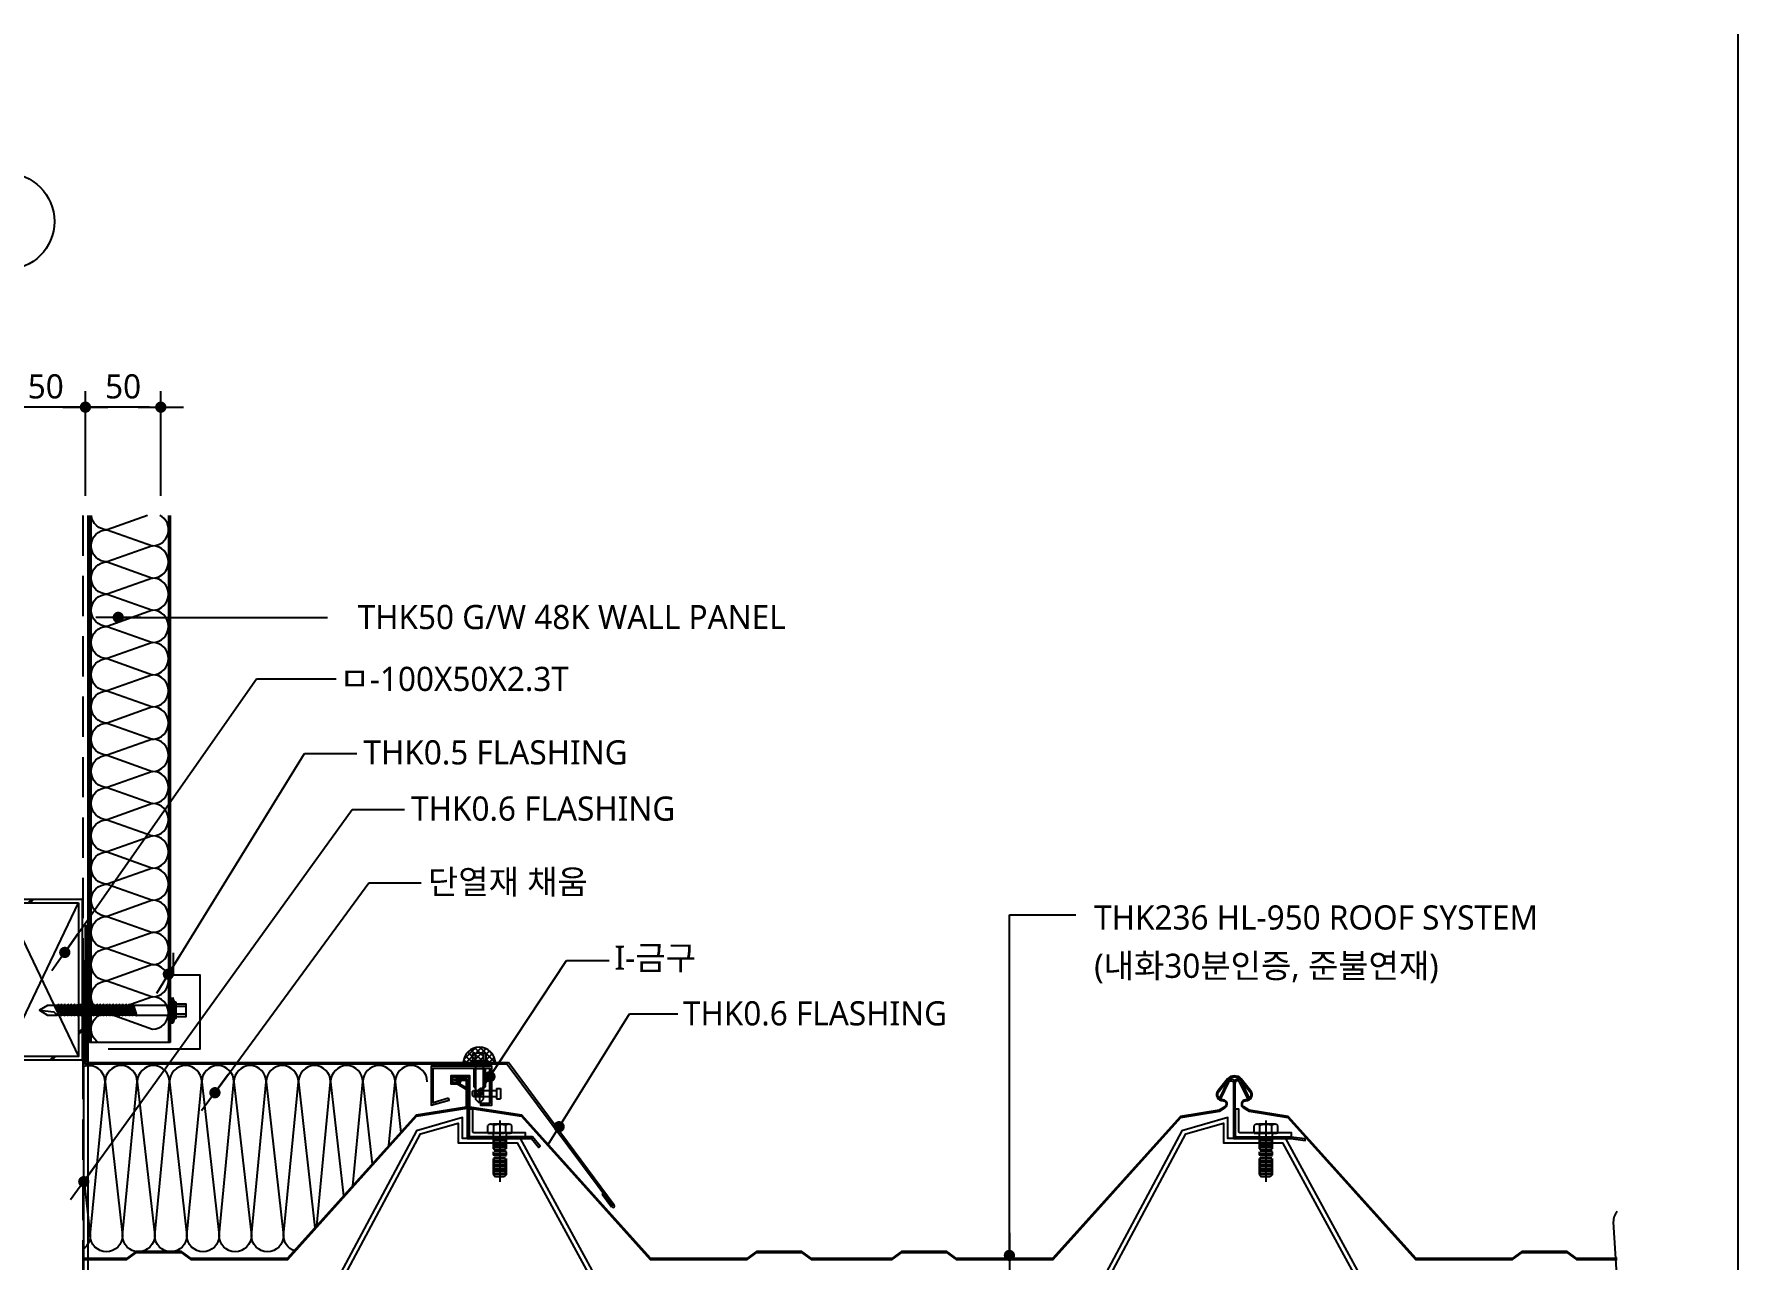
# Model space of a CAD drawing. Header units: millimetres. Extents: x -1365 to 31821, y 84 to 2865.
# Drawn here: x 28646 to 29704, y 2104 to 2865 of the extents above; entities that cross this region are included whole.
import ezdxf
from ezdxf.enums import TextEntityAlignment as Align

# ---------------------------------------------------------------- set-up
doc = ezdxf.new("R2010")
doc.units = ezdxf.units.MM
doc.header["$LTSCALE"] = 10
doc.linetypes.add('CENTER', pattern=[2, 1.25, -0.25, 0.25, -0.25])
doc.linetypes.add('HID', pattern=[0.375, 0.25, -0.125])
doc.layers.get('DEFPOINTS').update_dxf_attribs({"color": 137})
for name, color, linetype in [('0-3', 3, 'Continuous'), ('0-4', 4, 'Continuous'), ('0-8', 8, 'Continuous'), ('1', 7, 'Continuous'), ('11', 11, 'Continuous'), ('2', 1, 'CENTER'), ('2SEC', 2, 'Continuous'), ('3', 3, 'Continuous'), ('6', 6, 'Continuous'), ('[]단열재', 8, 'Continuous'), ('AA-AXIS-BUBL', 3, 'Continuous'), ('AA-DETL-STEL', 7, 'Continuous'), ('AA-ELEV-PCN8', 8, 'Continuous'), ('AA-METAL', 8, 'Continuous'), ('DETL', 8, 'Continuous'), ('DIM', 7, 'Continuous'), ('sash', 10, 'Continuous'), ('steel', 3, 'Continuous'), ('SYM-LEAD', 6, 'Continuous'), ('TEXT', 3, 'Continuous'), ('치수선', 1, 'Continuous')]:
    doc.layers.add(name, color=color, linetype=linetype)
doc.layers.add('SCREW', color=9, linetype='Continuous', lineweight=5)
doc.styles.add('맑은고딕', font='malgun.ttf')
doc.styles.add('스타일1', font='malgun.ttf')
doc.dimstyles.new('GAUN-10', dxfattribs={"dimscale": 10, "dimtxt": 1.5, "dimasz": 0.7, "dimexe": 1, "dimexo": 1, "dimgap": 0.5, "dimtad": 1, "dimdec": 0, "dimzin": 1, "dimdsep": 46, "dimlunit": 6, "dimtxsty": '맑은고딕', "dimblk": 'CJDOT', "dimcen": 0.09, "dimdle": 1, "dimclrd": 256, "dimclre": 256, "dimclrt": 3, "dimadec": 0, "dimazin": 0, "dimtfac": 1, "dimtdec": 0, "dimtix": 1, "dimtmove": 2, "dimatfit": 3, "dimldrblk": 'CJDOT', "dimfxl": 1, "dimtolj": 1, "dimtzin": 1, "dimarcsym": 0})

# ---------------------------------------------------------------- blocks, each defined once
blk = doc.blocks.new('AGFAGFDGDFG')
at = {"layer": 'AA-DETL-STEL'}
for p, q in [((371520.2, -72495), (371517.9, -72492.7)), ((371521.4, -72495), (371519.1, -72492.7)), ((371537.4, -72511.5), (371535.1, -72509.2)), ((371537.4, -72512.7), (371535.1, -72510.4)), ((371439.7, -72525), (371437.4, -72522.7)), ((371439.7, -72526.2), (371437.4, -72523.9)), ((371506.6, -72542.7), (371504.3, -72540.4)), ((371507.9, -72542.7), (371505.6, -72540.4))]:
    blk.add_line(p, q, dxfattribs=at)
blk.add_lwpolyline([(371437.4, -72493.7, -0.414214), (371438.4, -72492.7), (371536.4, -72492.7, -0.414214), (371537.4, -72493.7), (371537.4, -72541.7, -0.414214), (371536.4, -72542.7), (371438.4, -72542.7, -0.414214), (371437.4, -72541.7)], format="xyb", close=True, dxfattribs=at)
blk.add_lwpolyline([(371439.7, -72495), (371535.1, -72495), (371535.1, -72540.4), (371439.7, -72540.4)], close=True, dxfattribs=at)
at = {"layer": 'AA-ELEV-PCN8'}
for p, q in [((371439.7, -72540.4), (371535.1, -72495)), ((371535.1, -72540.4), (371439.7, -72495))]:
    blk.add_line(p, q, dxfattribs=at)
at = {"layer": 'DEFPOINTS'}
blk.add_lwpolyline([(371437.4, -72542.7), (371437.4, -72492.7), (371537.4, -72492.7), (371537.4, -72542.7)], close=True, dxfattribs=at)
at = {"layer": 'steel'}
for p in [(371437.4, -72492.7), (371537.4, -72492.7), (371437.4, -72542.7), (371537.4, -72542.7)]:
    blk.add_point(p, dxfattribs=at)
blk = doc.blocks.new('CJDOT')
blk.add_line((-2, 0), (2, 0))
at = {"const_width": 0.5}
blk.add_lwpolyline([(-0.25, 0, 1), (0.25, 0, 1)], format="xyb", close=True, dxfattribs=at)
blk = doc.blocks.new('SAGAGAFDGFDG')
at = {"layer": '11'}
for p, q in [((8398582.9, -263516.6, 0), (8398581.7, -263516.6, 0)), ((8398583.2, -263515.8, 0), (8398582.9, -263516.6, 0)), ((8398582.9, -263516.6, 0), (8398585, -263522.6, 0)), ((8398584, -263516.6, 0), (8398583.2, -263515.8, 0)), ((8398583.2, -263515.8, 0), (8398585.7, -263523.1, 0)), ((8398584.9, -263516.6, 0), (8398584, -263516.6, 0)), ((8398584, -263516.6, 0), (8398586, -263522.6, 0)), ((8398585.2, -263515.8, 0), (8398584.9, -263516.6, 0)), ((8398584.9, -263516.6, 0), (8398587, -263522.6, 0)), ((8398586, -263516.6, 0), (8398585.2, -263515.8, 0)), ((8398585.2, -263515.8, 0), (8398587.7, -263523.1, 0)), ((8398586.9, -263516.6, 0), (8398586, -263516.6, 0)), ((8398586, -263516.6, 0), (8398588, -263522.6, 0)), ((8398587.2, -263515.8, 0), (8398586.9, -263516.6, 0)), ((8398586.9, -263516.6, 0), (8398589, -263522.6, 0)), ((8398588, -263516.6, 0), (8398587.2, -263515.8, 0)), ((8398587.2, -263515.8, 0), (8398589.7, -263523.1, 0)), ((8398588.9, -263516.6, 0), (8398588, -263516.6, 0)), ((8398588, -263516.6, 0), (8398590, -263522.6, 0)), ((8398589.2, -263515.8, 0), (8398588.9, -263516.6, 0)), ((8398588.9, -263516.6, 0), (8398591, -263522.6, 0)), ((8398590, -263516.6, 0), (8398589.2, -263515.8, 0)), ((8398589.2, -263515.8, 0), (8398591.7, -263523.1, 0)), ((8398590.9, -263516.6, 0), (8398590, -263516.6, 0)), ((8398590, -263516.6, 0), (8398592, -263522.6, 0)), ((8398591.2, -263515.8, 0), (8398590.9, -263516.6, 0)), ((8398590.9, -263516.6, 0), (8398593, -263522.6, 0)), ((8398591.2, -263515.8, 0), (8398593.7, -263523.1, 0)), ((8398592, -263516.6, 0), (8398591.2, -263515.8, 0)), ((8398592.9, -263516.6, 0), (8398592, -263516.6, 0)), ((8398592, -263516.6, 0), (8398594, -263522.6, 0)), ((8398593.2, -263515.8, 0), (8398592.9, -263516.6, 0)), ((8398592.9, -263516.6, 0), (8398595, -263522.6, 0)), ((8398594, -263516.6, 0), (8398593.2, -263515.8, 0)), ((8398593.2, -263515.8, 0), (8398595.7, -263523.1, 0)), ((8398594, -263516.6, 0), (8398596, -263522.6, 0)), ((8398594.9, -263516.6, 0), (8398594, -263516.6, 0)), ((8398595.2, -263515.8, 0), (8398594.9, -263516.6, 0)), ((8398594.9, -263516.6, 0), (8398597, -263522.6, 0)), ((8398596, -263516.6, 0), (8398595.2, -263515.8, 0)), ((8398595.2, -263515.8, 0), (8398597.7, -263523.1, 0)), ((8398596.9, -263516.6, 0), (8398596, -263516.6, 0)), ((8398596, -263516.6, 0), (8398598, -263522.6, 0)), ((8398597.2, -263515.8, 0), (8398596.9, -263516.6, 0)), ((8398596.9, -263516.6, 0), (8398599, -263522.6, 0)), ((8398598, -263516.6, 0), (8398597.2, -263515.8, 0)), ((8398597.2, -263515.8, 0), (8398599.7, -263523.1, 0)), ((8398598.9, -263516.6, 0), (8398598, -263516.6, 0)), ((8398598, -263516.6, 0), (8398600, -263522.6, 0)), ((8398599.2, -263515.8, 0), (8398598.9, -263516.6, 0)), ((8398598.9, -263516.6, 0), (8398601, -263522.6, 0)), ((8398600, -263516.6, 0), (8398599.2, -263515.8, 0)), ((8398599.2, -263515.8, 0), (8398601.7, -263523.1, 0)), ((8398600.9, -263516.6, 0), (8398600, -263516.6, 0)), ((8398600, -263516.6, 0), (8398602, -263522.6, 0)), ((8398601.2, -263515.8, 0), (8398600.9, -263516.6, 0)), ((8398600.9, -263516.6, 0), (8398603, -263522.6, 0)), ((8398602, -263516.6, 0), (8398601.2, -263515.8, 0)), ((8398601.2, -263515.8, 0), (8398603.7, -263523.1, 0)), ((8398602, -263516.6, 0), (8398604, -263522.6, 0)), ((8398602.9, -263516.6, 0), (8398602, -263516.6, 0)), ((8398603.2, -263515.8, 0), (8398602.9, -263516.6, 0)), ((8398602.9, -263516.6, 0), (8398605, -263522.6, 0)), ((8398603.2, -263515.8, 0), (8398605.7, -263523.1, 0)), ((8398604, -263516.6, 0), (8398603.2, -263515.8, 0)), ((8398604, -263516.6, 0), (8398606, -263522.6, 0)), ((8398604.9, -263516.6, 0), (8398604, -263516.6, 0)), ((8398605.2, -263515.8, 0), (8398604.9, -263516.6, 0)), ((8398604.9, -263516.6, 0), (8398607, -263522.6, 0)), ((8398605.2, -263515.8, 0), (8398607.7, -263523.1, 0)), ((8398606, -263516.6, 0), (8398605.2, -263515.8, 0)), ((8398606, -263516.6, 0), (8398608, -263522.6, 0)), ((8398606.9, -263516.6, 0), (8398606, -263516.6, 0)), ((8398607.2, -263515.8, 0), (8398606.9, -263516.6, 0)), ((8398606.9, -263516.6, 0), (8398609, -263522.6, 0)), ((8398608, -263516.6, 0), (8398607.2, -263515.8, 0)), ((8398607.2, -263515.8, 0), (8398609.7, -263523.1, 0)), ((8398608.9, -263516.6, 0), (8398608, -263516.6, 0)), ((8398608, -263516.6, 0), (8398610, -263522.6, 0)), ((8398609.2, -263515.8, 0), (8398608.9, -263516.6, 0)), ((8398608.9, -263516.6, 0), (8398611, -263522.6, 0)), ((8398610, -263516.6, 0), (8398609.2, -263515.8, 0)), ((8398609.2, -263515.8, 0), (8398611.7, -263523.1, 0)), ((8398610.9, -263516.6, 0), (8398610, -263516.6, 0)), ((8398610, -263516.6, 0), (8398612, -263522.6, 0)), ((8398611.2, -263515.8, 0), (8398610.9, -263516.6, 0)), ((8398610.9, -263516.6, 0), (8398613, -263522.6, 0)), ((8398612, -263516.6, 0), (8398611.2, -263515.8, 0)), ((8398611.2, -263515.8, 0), (8398613.7, -263523.1, 0)), ((8398612.9, -263516.6, 0), (8398612, -263516.6, 0)), ((8398612, -263516.6, 0), (8398614, -263522.6, 0)), ((8398613.2, -263515.8, 0), (8398612.9, -263516.6, 0)), ((8398612.9, -263516.6, 0), (8398615, -263522.6, 0)), ((8398614, -263516.6, 0), (8398613.2, -263515.8, 0)), ((8398613.2, -263515.8, 0), (8398615.7, -263523.1, 0)), ((8398614.9, -263516.6, 0), (8398614, -263516.6, 0)), ((8398614, -263516.6, 0), (8398616, -263522.6, 0)), ((8398615.2, -263515.8, 0), (8398614.9, -263516.6, 0)), ((8398614.9, -263516.6, 0), (8398617, -263522.6, 0)), ((8398616, -263516.6, 0), (8398615.2, -263515.8, 0)), ((8398615.2, -263515.8, 0), (8398617.7, -263523.1, 0)), ((8398616.9, -263516.6, 0), (8398616, -263516.6, 0)), ((8398616, -263516.6, 0), (8398618, -263522.6, 0)), ((8398617.2, -263515.8, 0), (8398616.9, -263516.6, 0)), ((8398616.9, -263516.6, 0), (8398619, -263522.6, 0)), ((8398618, -263516.6, 0), (8398617.2, -263515.8, 0)), ((8398617.2, -263515.8, 0), (8398619.7, -263523.1, 0)), ((8398618, -263516.6, 0), (8398620, -263522.6, 0)), ((8398618.9, -263516.6, 0), (8398618, -263516.6, 0)), ((8398619.2, -263515.8, 0), (8398618.9, -263516.6, 0)), ((8398618.9, -263516.6, 0), (8398621, -263522.6, 0)), ((8398620, -263516.6, 0), (8398619.2, -263515.8, 0)), ((8398619.2, -263515.8, 0), (8398621.7, -263523.1, 0)), ((8398620.9, -263516.6, 0), (8398620, -263516.6, 0)), ((8398620, -263516.6, 0), (8398622, -263522.6, 0)), ((8398621.2, -263515.8, 0), (8398620.9, -263516.6, 0)), ((8398620.9, -263516.6, 0), (8398623, -263522.6, 0)), ((8398622, -263516.6, 0), (8398621.2, -263515.8, 0)), ((8398621.2, -263515.8, 0), (8398623.7, -263523.1, 0)), ((8398622.9, -263516.6, 0), (8398622, -263516.6, 0)), ((8398622, -263516.6, 0), (8398624, -263522.6, 0)), ((8398623.2, -263515.8, 0), (8398622.9, -263516.6, 0)), ((8398622.9, -263516.6, 0), (8398625, -263522.6, 0)), ((8398624, -263516.6, 0), (8398623.2, -263515.8, 0)), ((8398623.2, -263515.8, 0), (8398625.7, -263523.1, 0)), ((8398624.9, -263516.6, 0), (8398624, -263516.6, 0)), ((8398624, -263516.6, 0), (8398626, -263522.6, 0)), ((8398625.2, -263515.8, 0), (8398624.9, -263516.6, 0)), ((8398624.9, -263516.6, 0), (8398627, -263522.6, 0)), ((8398626, -263516.6, 0), (8398625.2, -263515.8, 0)), ((8398625.2, -263515.8, 0), (8398627.7, -263523.1, 0)), ((8398626.9, -263516.6, 0), (8398626, -263516.6, 0)), ((8398626, -263516.6, 0), (8398628, -263522.6, 0)), ((8398627.2, -263515.8, 0), (8398626.9, -263516.6, 0)), ((8398626.9, -263516.6, 0), (8398629, -263522.6, 0)), ((8398628, -263516.6, 0), (8398627.2, -263515.8, 0)), ((8398627.2, -263515.8, 0), (8398629.7, -263523.1, 0)), ((8398628.9, -263516.6, 0), (8398628, -263516.6, 0)), ((8398628, -263516.6, 0), (8398630, -263522.6, 0)), ((8398629.2, -263515.8, 0), (8398631.7, -263523.1, 0)), ((8398630, -263516.6, 0), (8398632, -263522.6, 0)), ((8398653.4, -263511.6, 0), (8398653.4, -263527.6, 0)), ((8398654.4, -263512.6, 0), (8398653.4, -263512.6, 0)), ((8398655.5, -263514.6, 0), (8398654.4, -263511.6, 0)), ((8398654.4, -263511.6, 0), (8398654.4, -263527.6, 0)), ((8398656.5, -263517.1, 0), (8398662.5, -263517.1, 0)), ((8398585, -263522.6, 0), (8398582.7, -263522.6, 0)), ((8398585.7, -263523.1, 0), (8398585, -263522.6, 0)), ((8398586, -263522.6, 0), (8398585.7, -263523.1, 0)), ((8398587, -263522.6, 0), (8398586, -263522.6, 0)), ((8398587.7, -263523.1, 0), (8398587, -263522.6, 0)), ((8398588, -263522.6, 0), (8398587.7, -263523.1, 0)), ((8398589, -263522.6, 0), (8398588, -263522.6, 0)), ((8398589.7, -263523.1, 0), (8398589, -263522.6, 0)), ((8398590, -263522.6, 0), (8398589.7, -263523.1, 0)), ((8398591, -263522.6, 0), (8398590, -263522.6, 0)), ((8398591.7, -263523.1, 0), (8398591, -263522.6, 0)), ((8398592, -263522.6, 0), (8398591.7, -263523.1, 0)), ((8398593, -263522.6, 0), (8398592, -263522.6, 0)), ((8398593.7, -263523.1, 0), (8398593, -263522.6, 0)), ((8398594, -263522.6, 0), (8398593.7, -263523.1, 0)), ((8398595, -263522.6, 0), (8398594, -263522.6, 0)), ((8398595.7, -263523.1, 0), (8398595, -263522.6, 0)), ((8398596, -263522.6, 0), (8398595.7, -263523.1, 0)), ((8398597, -263522.6, 0), (8398596, -263522.6, 0)), ((8398597.7, -263523.1, 0), (8398597, -263522.6, 0)), ((8398598, -263522.6, 0), (8398597.7, -263523.1, 0)), ((8398599, -263522.6, 0), (8398598, -263522.6, 0)), ((8398599.7, -263523.1, 0), (8398599, -263522.6, 0)), ((8398600, -263522.6, 0), (8398599.7, -263523.1, 0)), ((8398601, -263522.6, 0), (8398600, -263522.6, 0)), ((8398601.7, -263523.1, 0), (8398601, -263522.6, 0)), ((8398602, -263522.6, 0), (8398601.7, -263523.1, 0)), ((8398603, -263522.6, 0), (8398602, -263522.6, 0)), ((8398603.7, -263523.1, 0), (8398603, -263522.6, 0)), ((8398604, -263522.6, 0), (8398603.7, -263523.1, 0)), ((8398605, -263522.6, 0), (8398604, -263522.6, 0)), ((8398605.7, -263523.1, 0), (8398605, -263522.6, 0)), ((8398606, -263522.6, 0), (8398605.7, -263523.1, 0)), ((8398607, -263522.6, 0), (8398606, -263522.6, 0)), ((8398607.7, -263523.1, 0), (8398607, -263522.6, 0)), ((8398608, -263522.6, 0), (8398607.7, -263523.1, 0)), ((8398609, -263522.6, 0), (8398608, -263522.6, 0)), ((8398609.7, -263523.1, 0), (8398609, -263522.6, 0)), ((8398610, -263522.6, 0), (8398609.7, -263523.1, 0)), ((8398611, -263522.6, 0), (8398610, -263522.6, 0)), ((8398611.7, -263523.1, 0), (8398611, -263522.6, 0)), ((8398612, -263522.6, 0), (8398611.7, -263523.1, 0)), ((8398613, -263522.6, 0), (8398612, -263522.6, 0)), ((8398613.7, -263523.1, 0), (8398613, -263522.6, 0)), ((8398614, -263522.6, 0), (8398613.7, -263523.1, 0)), ((8398615, -263522.6, 0), (8398614, -263522.6, 0)), ((8398615.7, -263523.1, 0), (8398615, -263522.6, 0)), ((8398616, -263522.6, 0), (8398615.7, -263523.1, 0)), ((8398617, -263522.6, 0), (8398616, -263522.6, 0)), ((8398617.7, -263523.1, 0), (8398617, -263522.6, 0)), ((8398618, -263522.6, 0), (8398617.7, -263523.1, 0)), ((8398619, -263522.6, 0), (8398618, -263522.6, 0)), ((8398619.7, -263523.1, 0), (8398619, -263522.6, 0)), ((8398620, -263522.6, 0), (8398619.7, -263523.1, 0)), ((8398621, -263522.6, 0), (8398620, -263522.6, 0)), ((8398621.7, -263523.1, 0), (8398621, -263522.6, 0)), ((8398622, -263522.6, 0), (8398621.7, -263523.1, 0)), ((8398623, -263522.6, 0), (8398622, -263522.6, 0)), ((8398623.7, -263523.1, 0), (8398623, -263522.6, 0)), ((8398624, -263522.6, 0), (8398623.7, -263523.1, 0)), ((8398625, -263522.6, 0), (8398624, -263522.6, 0)), ((8398625.7, -263523.1, 0), (8398625, -263522.6, 0)), ((8398626, -263522.6, 0), (8398625.7, -263523.1, 0)), ((8398627, -263522.6, 0), (8398626, -263522.6, 0)), ((8398627.7, -263523.1, 0), (8398627, -263522.6, 0)), ((8398628, -263522.6, 0), (8398627.7, -263523.1, 0)), ((8398629, -263522.6, 0), (8398628, -263522.6, 0)), ((8398629.7, -263523.1, 0), (8398629, -263522.6, 0)), ((8398630, -263522.6, 0), (8398629.7, -263523.1, 0)), ((8398631, -263522.6, 0), (8398630, -263522.6, 0)), ((8398654.4, -263527.6, 0), (8398653.4, -263527.6, 0)), ((8398655.5, -263524.6, 0), (8398654.4, -263527.6, 0)), ((8398662.5, -263522.1, 0), (8398656.5, -263522.1, 0))]:
    blk.add_line(p, q, dxfattribs=at)
at = {"layer": '11', "elevation": 0}
for points in [[(8398581.7, -263516.6), (8398576.7, -263516.6), (8398571.7, -263519.6), (8398576.7, -263522.6), (8398582.7, -263522.6)], [(8398571.7, -263519.6), (8398580.7, -263520.6), (8398582.7, -263522.6), (8398583.7, -263520.6), (8398581.7, -263516.6)], [(8398653.4, -263516.6), (8398630, -263516.6), (8398629.2, -263515.8), (8398628.9, -263516.6), (8398631, -263522.6), (8398631.7, -263523.1), (8398632, -263522.6), (8398653.4, -263522.6)], [(8398656.5, -263515.6), (8398662.5, -263515.6), (8398662.5, -263523.6), (8398656.5, -263523.6)]]:
    blk.add_lwpolyline(points, dxfattribs=at)
blk.add_lwpolyline([(8398656.5, -263514.6), (8398655.5, -263514.6), (8398655.5, -263524.6), (8398656.5, -263524.6)], close=True, dxfattribs=at)
at = {"layer": '2'}
blk.add_line((8398653.4, -263527.6, 0), (8398653.4, -263513.6, 0), dxfattribs=at)
at = {"layer": 'sash'}
for p, q in [((8398653.4, -263527.6, 0), (8398653.4, -263513.6, 0)), ((8398653.4, -263527.1, 0), (8398653.4, -263527.6, 0))]:
    blk.add_line(p, q, dxfattribs=at)
at = {"layer": 'SCREW', "color": 7}
blk.add_solid([(8398654.4, -263511.6, 0), (8398654.4, -263527.6, 0), (8398653.4, -263511.6, 0), (8398653.4, -263527.6, 0)], dxfattribs=at)
blk = doc.blocks.new('FDSGSFDGSFDGSFDGGFH')
at = {"color": 1}
blk.add_line((6342950.5, -3408237.8), (6342950.5, -3408285.2), dxfattribs=at)
at = {"layer": '1', "color": 8}
for p, q in [((6342955, -3408253.3), (6342945.5, -3408253.3)), ((6342955.6, -3408251.6), (6342946.1, -3408251.6)), ((6342955.6, -3408255), (6342946.1, -3408255)), ((6342955, -3408256.7), (6342945.5, -3408256.7)), ((6342955, -3408260.1), (6342945.5, -3408260.1)), ((6342955, -3408263.5), (6342945.5, -3408263.5)), ((6342955, -3408266.9), (6342945.5, -3408266.9)), ((6342955.6, -3408258.4), (6342946.1, -3408258.4)), ((6342955.6, -3408261.8), (6342946.1, -3408261.8)), ((6342955.6, -3408265.2), (6342946.1, -3408265.2)), ((6342955.6, -3408268.6), (6342946.1, -3408268.6)), ((6342955, -3408270.3), (6342945.5, -3408270.3)), ((6342955, -3408273.7), (6342945.5, -3408273.7)), ((6342955, -3408277), (6342945.5, -3408277)), ((6342955.6, -3408279.6), (6342945.5, -3408279.6)), ((6342955.6, -3408272), (6342946.1, -3408272)), ((6342955.6, -3408275.4), (6342946.1, -3408275.4)), ((6342955.6, -3408278.7), (6342946.1, -3408278.7))]:
    blk.add_line(p, q, dxfattribs=at)
at = {"layer": '2', "color": 8}
for p, q in [((6342941.3, -3408247.4), (6342941.3, -3408241.6)), ((6342957.5, -3408240.6), (6342943.6, -3408240.6)), ((6342945.9, -3408247.4), (6342945.9, -3408241.6)), ((6342955.2, -3408247.4), (6342955.2, -3408241.6)), ((6342959.8, -3408247.4), (6342959.8, -3408241.6)), ((6342959.8, -3408247.4), (6342941.3, -3408247.4)), ((6342941.3, -3408247.4), (6342959.8, -3408247.4)), ((6342945.5, -3408279.6), (6342945.5, -3408247.4)), ((6342946.1, -3408251.6), (6342945.5, -3408249.9)), ((6342946.1, -3408280.2), (6342946.1, -3408251.6)), ((6342955, -3408251.6), (6342955.6, -3408249.9)), ((6342955, -3408280.2), (6342955, -3408251.6)), ((6342955.6, -3408279.6), (6342955.6, -3408247.4)), ((6342945.5, -3408279.6), (6342947.1, -3408281.3)), ((6342953.9, -3408281.3), (6342947.1, -3408281.3)), ((6342955.6, -3408279.6), (6342953.9, -3408281.3))]:
    blk.add_line(p, q, dxfattribs=at)
for centre, radius, start, end in [((6342943.6, -3408243.9), 3.29, 45.2164, 134.7836), ((6342950.5, -3408252.4), 11.8, 66.8008, 113.1992), ((6342957.5, -3408243.9), 3.29, 45.2164, 134.7836)]:
    blk.add_arc(centre, radius, start, end, dxfattribs=at)
blk = doc.blocks.new('*D343')
at = {"layer": 'DEFPOINTS', "color": 0, "transparency": 16777216}
for p in [(28678.3, 2633.4), (28678.3, 2568.3), (28725.1, 2568.3)]:
    blk.add_point(p, dxfattribs=at)
at = {"layer": 'DIM', "lineweight": -2, "transparency": 16777216}
for p, q in [((28678.3, 2578.3), (28678.3, 2643.4)), ((28718.1, 2633.4), (28685.3, 2633.4)), ((28725.1, 2578.3), (28725.1, 2643.4))]:
    blk.add_line(p, q, dxfattribs=at)
at = {"layer": 'DIM', "lineweight": -2, "transparency": 16777216, "xscale": 7, "yscale": 7, "zscale": 7, "rotation": 180}
blk.add_blockref('CJDOT', (28678.3, 2633.4), dxfattribs=at)
at = {"layer": 'DIM', "lineweight": -2, "transparency": 16777216, "xscale": 7, "yscale": 7, "zscale": 7}
blk.add_blockref('CJDOT', (28725.1, 2633.4), dxfattribs=at)
at = {"layer": 'DIM', "color": 3, "transparency": 16777216, "insert": (28701.7, 2646.2), "char_height": 15, "attachment_point": 5, "style": '맑은고딕'}
blk.add_mtext('\\A1;50', dxfattribs=at)
blk = doc.blocks.new('*D345')
at = {"layer": 'DEFPOINTS', "color": 0, "transparency": 16777216}
for p in [(28629.1, 2633.4), (28629.1, 2595.8), (28678.3, 2568.3)]:
    blk.add_point(p, dxfattribs=at)
at = {"layer": 'DIM', "lineweight": -2, "transparency": 16777216}
for p, q in [((28629.1, 2605.8), (28629.1, 2643.4)), ((28671.3, 2633.4), (28636.1, 2633.4)), ((28678.3, 2578.3), (28678.3, 2643.4))]:
    blk.add_line(p, q, dxfattribs=at)
at = {"layer": 'DIM', "lineweight": -2, "transparency": 16777216, "xscale": 7, "yscale": 7, "zscale": 7, "rotation": 180}
blk.add_blockref('CJDOT', (28629.1, 2633.4), dxfattribs=at)
at = {"layer": 'DIM', "lineweight": -2, "transparency": 16777216, "xscale": 7, "yscale": 7, "zscale": 7}
blk.add_blockref('CJDOT', (28678.3, 2633.4), dxfattribs=at)
at = {"layer": 'DIM', "color": 3, "transparency": 16777216, "insert": (28653.7, 2646.2), "char_height": 15, "attachment_point": 5, "style": '맑은고딕'}
blk.add_mtext('\\A1;50', dxfattribs=at)

msp = doc.modelspace()

# ---------------------------------------------------------------- hatches: boundary and pattern name
at = {"layer": '0-8'}
h = msp.add_hatch(dxfattribs=at)
h.set_pattern_fill('ANSI37', color=256, scale=20)
h.set_pattern_definition([(45, (17528.6294, -292.4654), (-1.76776695, 1.76776695), []), (135, (17528.6294, -292.4654), (-1.76776695, -1.76776695), [])])
h.paths.add_polyline_path([(28912.8, 2226.5), (28927.8, 2226.5), (28927.8, 2227, 0.414214), (28927.3, 2227.5), (28926.8, 2227.5), (28925.3, 2227.5), (28925.3, 2232), (28925.8, 2232.5), (28926.3, 2232.5, -0.414214), (28926.8, 2232), (28926.8, 2227.5), (28927.3, 2227.5, -0.414214), (28927.8, 2227), (28927.8, 2226.5), (28932.8, 2226.5, 0.951249)])

# ---------------------------------------------------------------- linework, layer by layer
at = {"linetype": 'HID', "ltscale": 10}
msp.add_line((28676.7, 2566.2), (28676.7, 1664.1), dxfattribs=at)
for p, q in [((28679.9, 2566.2), (28679.9, 1664.1)), ((29391.4, 2213.8), (29391.4, 2179.3))]:
    msp.add_line(p, q)
at = {"color": 4}
for p, q in [((28918.8, 2227.5), (28918.8, 2232)), ((28919.3, 2232.5), (28919.6, 2232.5)), ((28920.3, 2232), (28920, 2232.4)), ((28920.3, 2232), (28920.7, 2232.4)), ((28920.3, 2232), (28920.3, 2227.5)), ((28921, 2232.5), (28924.6, 2232.5)), ((28925.3, 2232), (28925, 2232.4)), ((28925.3, 2232), (28925.8, 2232.5)), ((28925.3, 2232), (28925.3, 2227.5)), ((28926.3, 2232.5), (28925.8, 2232.5)), ((28926.8, 2232), (28926.8, 2227.5)), ((28917.8, 2226.5), (28917.8, 2227)), ((28927.8, 2226.5), (28917.8, 2226.5)), ((28918.3, 2227.5), (28918.8, 2227.5)), ((28926.8, 2227.5), (28918.8, 2227.5)), ((28919.4, 2222.7), (28919.4, 2211.4)), ((28926.4, 2222.7), (28919.4, 2222.7)), ((28920.4, 2226.5), (28920.4, 2203.9)), ((28925.4, 2203.9), (28925.4, 2226.5)), ((28926.4, 2222.7), (28926.4, 2211.4)), ((28926.8, 2227.5), (28927.3, 2227.5)), ((28927.8, 2227), (28927.8, 2226.5)), ((28919.4, 2211.4), (28920.4, 2210.4)), ((28923.6, 2210.6), (28920.4, 2207.9)), ((28925.4, 2208.8), (28923.6, 2210.6)), ((28926.4, 2211.4), (28925.4, 2210.4)), ((28922.9, 2201.4), (28920.4, 2203.9)), ((28922.9, 2205.2), (28925.4, 2208.8)), ((28922.9, 2205.2), (28922.9, 2201.4)), ((28922.9, 2201.4), (28925.4, 2203.9))]:
    msp.add_line(p, q, dxfattribs=at)
msp.add_lwpolyline([(29435.4, 2179.2), (29426.4, 2180.3), (29391.9, 2180.3), (29391.9, 2213.8, 0.802144), (29387.1, 2214.8), (29382.2, 2204.4), (29383.1, 2204), (29388, 2214.4, -0.802531), (29390.9, 2213.8), (29390.9, 2179.3), (29426.4, 2179.3), (29435.3, 2178.2)], format="xyb", close=True)
msp.add_lwpolyline([(29391.4, 2215.3, -0.566168), (29395.7, 2214.8), (29400.6, 2204.4), (29399.7, 2204), (29394.7, 2214.4, 0.802531), (29391.9, 2213.8)], format="xyb")
for centre, start, end in [((28919.3, 2232), 90, 180), ((28919.6, 2232), 45, 90), ((28921, 2232), 90, 135), ((28924.6, 2232), 45, 90), ((28926.3, 2232), 0, 90), ((28918.3, 2227), 90, 180), ((28927.3, 2227), 0, 90)]:
    msp.add_arc(centre, 0.5, start, end, dxfattribs=at)
at = {"layer": '0-3', "linetype": 'Continuous'}
for p, q in [((28680.9, 2238.9, 0), (28680.9, 2566.2, 0)), ((28681.9, 2238.9, 0), (28681.9, 2566.2, 0)), ((28729.9, 2566.2, 0), (28729.9, 2238.9, 0)), ((28730.9, 2566.2, 0), (28730.9, 2266, 0)), ((28730.9, 2266, 0), (28730.9, 2238.9, 0)), ((28730.9, 2238.9, 0), (28680.9, 2238.9, 0))]:
    msp.add_line(p, q, dxfattribs=at)
at = {"layer": '0-4'}
for p, q in [((28678.1, 2311.6, 0), (28678.1, 2225.5, 0)), ((28678.1, 2311.6, 0), (28679.1, 2311.6, 0)), ((28679.1, 2311.6, 0), (28679.1, 2226.5, 0)), ((28940.1, 2225.5), (28678.1, 2225.5, 0)), ((28679.1, 2226.5, 0), (28940.8, 2226.5)), ((28940.1, 2225.5), (29005.7, 2137.5)), ((29006.5, 2138), (28940.8, 2226.5)), ((28999, 2144.9), (28999.7, 2145.5)), ((28999, 2144.9), (29004.9, 2136.9))]:
    msp.add_line(p, q, dxfattribs=at)
msp.add_arc((29005.7, 2137.5), 0.945, 216.6827, 36.4324, dxfattribs=at)
at = {"layer": '1', "color": 8, "elevation": 0}
for points in [[(28691.9, 2517.3, -1), (28691.9, 2537.3), (28719.9, 2527.3, 1), (28719.9, 2547.3), (28691.9, 2537.3, -1), (28691.9, 2557.3), (28719.9, 2547.3, 0.789177), (28724.4, 2566.2, 0.789177)], [(28716.9, 2566.2), (28691.9, 2557.3, -0.382847), (28682, 2566.2)], [(28691.9, 2417.3, -1), (28691.9, 2437.3), (28719.9, 2427.3, 1), (28719.9, 2447.3), (28691.9, 2437.3, -1), (28691.9, 2457.3), (28719.9, 2447.3, 1), (28719.9, 2467.3), (28691.9, 2457.3, -1), (28691.9, 2477.3), (28719.9, 2467.3, 1), (28719.9, 2487.3), (28691.9, 2477.3, -1), (28691.9, 2497.3), (28719.9, 2487.3, 1), (28719.9, 2507.3), (28691.9, 2497.3, -1), (28691.9, 2517.3), (28719.9, 2507.3, 1), (28719.9, 2527.3), (28691.9, 2517.3, -1), (28691.9, 2537.3), (28719.9, 2527.3, 0.808306), (28724, 2546.4, 0.808306)], [(28727.5, 2290.8, 0.641921), (28719.9, 2307.3), (28691.9, 2297.3, -1), (28691.9, 2317.3), (28719.9, 2307.3, 1), (28719.9, 2327.3), (28691.9, 2317.3, -1), (28691.9, 2337.3), (28719.9, 2327.3, 1), (28719.9, 2347.3), (28691.9, 2337.3, -1), (28691.9, 2357.3), (28719.9, 2347.3, 1), (28719.9, 2367.3), (28691.9, 2357.3, -1), (28691.9, 2377.3), (28719.9, 2367.3, 1), (28719.9, 2387.3), (28691.9, 2377.3, -1), (28691.9, 2397.3), (28719.9, 2387.3, 1), (28719.9, 2407.3), (28691.9, 2397.3, -1), (28691.9, 2417.3), (28719.9, 2407.3, 1), (28719.9, 2427.3), (28691.9, 2417.3, -1), (28691.9, 2437.3), (28719.9, 2427.3, 0.414214), (28729.9, 2437.3)], [(28686.5, 2238.9, -0.750055), (28691.9, 2257.3), (28719.9, 2247.3, 1), (28719.9, 2267.3), (28691.9, 2257.3, -1), (28691.9, 2277.3), (28719.9, 2267.3, 1), (28719.9, 2287.3), (28691.9, 2277.3, -1), (28691.9, 2297.3), (28719.9, 2287.3, 0.414214), (28729.9, 2297.3)]]:
    msp.add_lwpolyline(points, format="xyb", dxfattribs=at)
at = {"layer": '2SEC'}
msp.add_lwpolyline([(28677.2, 2290), (28677.2, 1862.6), (28760.6, 1862.6)], dxfattribs=at)
at = {"layer": '2SEC', "ltscale": 5, "elevation": 0}
msp.add_lwpolyline([(28732.7, 2294.7), (28732.7, 2280.9), (28749.4, 2280.9), (28749.4, 2234.9), (28692.4, 2234.9)], dxfattribs=at)
at = {"layer": '3'}
for points in [[(28718.9, 1868.9), (28886.3, 2182.2), (28909.7, 2189), (28909.7, 2176.7), (28946.3, 2176.7), (29113.9, 1868.9), (29153.9, 1868.9), (29153.9, 1871.4), (29116, 1871.4), (28948.4, 2179.3), (28912.3, 2179.3), (28912.3, 2192.4), (28883.9, 2184.1), (28716.8, 1871.4), (28678.9, 1871.4), (28678.9, 1868.9), (28718.9, 1868.9)], [(29193.9, 1868.9), (29361.3, 2182.2), (29384.7, 2189), (29384.7, 2176.7), (29421.3, 2176.7), (29588.9, 1868.9), (29628.9, 1868.9), (29628.9, 1871.4), (29591, 1871.4), (29423.4, 2179.3), (29387.3, 2179.3), (29387.3, 2192.4), (29358.9, 2184.1), (29191.8, 1871.4), (29153.9, 1871.4), (29153.9, 1868.9), (29193.9, 1868.9)]]:
    msp.add_lwpolyline(points, close=True, dxfattribs=at)
at = {"layer": '6', "color": 6}
for p, q in [((28933.4, 2210.4), (28933.4, 2204.1)), ((28933.4, 2210.4), (28935.9, 2210.4)), ((28935.9, 2210.4), (28935.9, 2204.1)), ((28918.4, 2208.4), (28919.1, 2209.1)), ((28918.4, 2208.4), (28918.4, 2206.1)), ((28918.4, 2206.1), (28919.1, 2205.4)), ((28919.1, 2209.1), (28933.4, 2209.1)), ((28919.1, 2205.4), (28933.4, 2205.4)), ((28919.9, 2209.1), (28919.9, 2205.4)), ((28921.1, 2209.1), (28921.1, 2205.4)), ((28921.1, 2209.1), (28921.1, 2205.4)), ((28922.4, 2209.1), (28922.4, 2205.4)), ((28922.4, 2209.1), (28922.4, 2205.4)), ((28923.6, 2209.1), (28923.6, 2205.4)), ((28923.6, 2209.1), (28923.6, 2205.4)), ((28933.4, 2204.1), (28935.9, 2204.1))]:
    msp.add_line(p, q, dxfattribs=at)
msp.add_lwpolyline([(28903.6, 2204.4), (28894.2, 2201.6), (28894.2, 2223.1), (28929.2, 2223.1), (28929.2, 2201.2), (28923.6, 2201.2), (28923.6, 2200), (28930.5, 2200), (28930.5, 2224.3), (28893, 2224.3), (28893, 2200), (28904, 2203.2)], close=True, dxfattribs=at)
at = {"layer": '6'}
msp.add_lwpolyline([(28677.6, 2104.3), (28704.1, 2104.3), (28710.1, 2108.7), (28737.7, 2108.7), (28743.7, 2104.3), (28803.9, 2104.3), (28883.9, 2193.3), (28915.2, 2198.3), (28915.2, 2216.1), (28908.3, 2216.1), (28908.3, 2215.5), (28914.6, 2215.5), (28914.6, 2198.8), (28883.6, 2193.8), (28803.6, 2104.9), (28743.9, 2104.9), (28737.9, 2109.3), (28709.9, 2109.3), (28703.9, 2104.9), (28677.6, 2104.9)], dxfattribs=at)
msp.add_lwpolyline([(29629.1, 2104.9), (29603.9, 2104.9), (29597.9, 2109.3), (29569.9, 2109.3), (29563.9, 2104.9), (29504.2, 2104.9), (29424.8, 2193.1), (29400.7, 2197), (29397.2, 2199.1, -0.733741), (29398.4, 2202.8, 0.676101), (29401.4, 2209.2), (29395.6, 2216.4, 0.206937), (29391.4, 2218.3, 0.206937), (29387.2, 2216.4), (29381.4, 2209.2, 0.676101), (29384.4, 2202.8, -0.733741), (29385.5, 2199.1), (29382, 2197), (29357.9, 2193.1), (29278.6, 2104.9), (29218.9, 2104.9), (29212.9, 2109.3), (29184.9, 2109.3), (29178.9, 2104.9), (29128.9, 2104.9), (29122.9, 2109.3), (29094.9, 2109.3), (29088.9, 2104.9), (29029.2, 2104.9), (28949.2, 2193.8), (28917, 2198.8), (28917, 2218.3), (28905.2, 2218.3), (28905.2, 2213.3), (28909.1, 2213.3), (28914.3, 2210.3), (28914.6, 2210.9), (28909.3, 2213.9), (28905.8, 2213.9), (28905.8, 2217.7), (28916.4, 2217.7), (28916.4, 2198.3), (28948.9, 2193.3), (29028.9, 2104.3), (29089.1, 2104.3), (29095.1, 2108.7), (29122.7, 2108.7), (29128.7, 2104.3), (29179.1, 2104.3), (29185.1, 2108.7), (29212.7, 2108.7), (29218.7, 2104.3), (29278.9, 2104.3), (29358.2, 2192.5), (29382.2, 2196.4), (29385.8, 2198.6, 0.743726), (29384.4, 2203.4, -0.676101), (29381.9, 2208.7), (29387.6, 2216.1, -0.204237), (29391.4, 2217.7, -0.204237), (29395.1, 2216.1), (29400.9, 2208.7, -0.676101), (29398.4, 2203.4, 0.743726), (29396.9, 2198.6), (29400.5, 2196.4), (29424.5, 2192.5), (29503.9, 2104.3), (29564.1, 2104.3), (29570.1, 2108.7), (29597.7, 2108.7), (29603.7, 2104.3), (29629.1, 2104.3)], format="xyb", dxfattribs=at)
at = {"layer": '[]단열재'}
for points in [[(28730.5, 2214.6, 1), (28710.5, 2214.6), (28721.3, 2119.1, -1), (28701.3, 2119.1), (28710.5, 2214.6, 1), (28690.5, 2214.6), (28701.3, 2119.1, -1), (28681.3, 2119.1), (28690.5, 2214.6, 0.518475), (28677.2, 2224, 0.518475)], [(28808, 2109.7, -0.317487), (28801.3, 2119.1), (28810.5, 2214.6, 1), (28790.5, 2214.6), (28801.3, 2119.1, -1), (28781.3, 2119.1), (28790.5, 2214.6, 1), (28770.5, 2214.6), (28781.3, 2119.1, -1), (28761.3, 2119.1), (28770.5, 2214.6, 1), (28750.5, 2214.6), (28761.3, 2119.1, -1), (28741.3, 2119.1), (28750.5, 2214.6, 1), (28730.5, 2214.6), (28741.3, 2119.1, -1), (28721.3, 2119.1), (28730.5, 2214.6)], [(28821.9, 2125.2), (28830.5, 2214.6, 1), (28810.5, 2214.6), (28820.8, 2123.9)], [(28844.3, 2150.1), (28850.5, 2214.6, 1), (28830.5, 2214.6), (28838.5, 2143.7)], [(28866.7, 2175), (28870.5, 2214.6, 1), (28850.5, 2214.6), (28856.3, 2163.5)], [(28890.5, 2214.6, 1), (28870.5, 2214.6), (28874.1, 2183.2)], [(28677.2, 2155.8), (28681.3, 2119.1, -0.240901), (28677.2, 2111, -0.240901)], [(29629.1, 2134.1, 0.183591), (29626.6, 2127.4), (29629.1, 2088.6)]]:
    msp.add_lwpolyline(points, format="xyb", dxfattribs=at)
at = {"layer": 'AA-AXIS-BUBL', "color": 0, "extrusion": (0, 0, -1)}
msp.add_ellipse((28629.1, 2748.7), major_axis=(-21.2, 21.2), ratio=1, start_param=5.497787, end_param=11.780972, dxfattribs=at)
at = {"layer": 'AA-METAL'}
msp.add_lwpolyline([(28911.4, 2214.3), (28911.4, 2215.5), (28907.4, 2215.5), (28907.4, 2216.1), (28915.2, 2216.1), (28915.2, 2179.3), (28955.2, 2179.3), (28959.7, 2173.9), (28960.6, 2174.6), (28955.8, 2180.5), (28916.4, 2180.5), (28916.4, 2217.3), (28906.2, 2217.3), (28906.2, 2214.3)], close=True, dxfattribs=at)
for points in [[(28916.4, 2197.5), (28916.4, 2181.5, 0.414214), (28917.4, 2180.5), (28951.4, 2180.5), (28951.4, 2182.8), (28919.7, 2182.8, -0.414214), (28918.7, 2183.8), (28918.7, 2197.5), (28916.4, 2197.5)], [(29391.9, 2197.5), (29391.9, 2181.5, 0.414214), (29392.9, 2180.5), (29426.9, 2180.5), (29426.9, 2182.8), (29395.2, 2182.8, -0.414214), (29394.2, 2183.8), (29394.2, 2197.5), (29391.9, 2197.5)]]:
    msp.add_lwpolyline(points, format="xyb", close=True, dxfattribs=at)
at = {"layer": 'DETL', "color": 3}
msp.add_line((28730.9, 2240.8, 0), (28730.9, 2566.2, 0), dxfattribs=at)
at = {"layer": 'DIM'}
msp.add_line((29703.9, 2865), (29703.9, 105), dxfattribs=at)
at = {"layer": '치수선'}
msp.add_arc((28922.8, 2226), 10, 2.8624, 177.1376, dxfattribs=at)

# ---------------------------------------------------------------- block references
at = {"rotation": 270}
msp.add_blockref('AGFAGFDGDFG', (101169, 373765.4), dxfattribs=at)
msp.add_blockref('SAGAGAFDGFDG', (-8369921.9, 265778.6))
at = {"xscale": 0.8, "yscale": 0.8, "zscale": 0.8}
for p in [(-5045424.9, 2728780.7), (-5044949.4, 2728780.7)]:
    msp.add_blockref('FDSGSFDGSFDGSFDGGFH', p, dxfattribs=at)

# ---------------------------------------------------------------- texts
at = {"layer": 'TEXT', "color": 3, "style": '스타일1'}
for s, p in [('THK50 G/W 48K WALL PANEL', (28847.3, 2495.6)), ('THK0.5 FLASHING', (28850.9, 2411.6)), ('THK0.6 FLASHING', (28880.5, 2376.7)), ('단열재 채움', (28890.9, 2331.2)), ('THK236 HL-950 ROOF SYSTEM', (29304.4, 2309.1)), ('I-금구 ', (29006.7, 2284.1)), ('(내화30분인증, 준불연재)', (29304.4, 2279.1))]:
    msp.add_text(s, height=15, dxfattribs=at).set_placement(p)
for s, p in [('ㅁ-100X50X2.3T', (28836, 2464.7, 0)), ('THK0.6 FLASHING', (29049.2, 2257.1, 0))]:
    msp.add_text(s, height=15, dxfattribs=at).set_placement(p, align=Align.MIDDLE_LEFT)

# ---------------------------------------------------------------- dimensions: what is measured, and where the dimension line sits
at = {"layer": 'DIM'}
for base, p1, p2, picture, middle in [((28629.1, 2633.4), (28678.3, 2568.3), (28629.1, 2595.8), '*D345', (28653.7, 2646.2)), ((28678.3, 2633.4), (28725.1, 2568.3), (28678.3, 2568.3), '*D343', (28701.7, 2646.2))]:
    dim = msp.add_linear_dim(base=base, p1=p1, p2=p2, text='50', dimstyle='GAUN-10', dxfattribs=at)
    dim.commit()
    dim.dimension.update_dxf_attribs({"geometry": picture, "text_midpoint": middle})

# ---------------------------------------------------------------- leaders
at = {"layer": 'SYM-LEAD'}
for points in [[(28698.7, 2502.9, 0), (28828.5, 2502.9, 0)], [(28665.5, 2294.9, 0), (28784.4, 2464.8, 0), (28834, 2464.8, 0)], [(28729.8, 2281.4), (28814.3, 2418.4), (28846.7, 2418.4)], [(28677.3, 2152.6), (28843.9, 2383.6), (28876.3, 2383.6)], [(28758.7, 2207.8), (28854.2, 2338.1), (28886.6, 2338.1)], [(29251.8, 2106.8), (29251.8, 2318.3), (29293, 2318.3)], [(28929.4, 2217.8), (28976.9, 2289.9), (29003.3, 2289.9)], [(28972.3, 2186.7, 0), (29016.1, 2256.8, 0), (29046, 2256.8, 0)]]:
    msp.add_leader(points, dimstyle='GAUN-10', dxfattribs=at)

doc.saveas('drawing.dxf')
